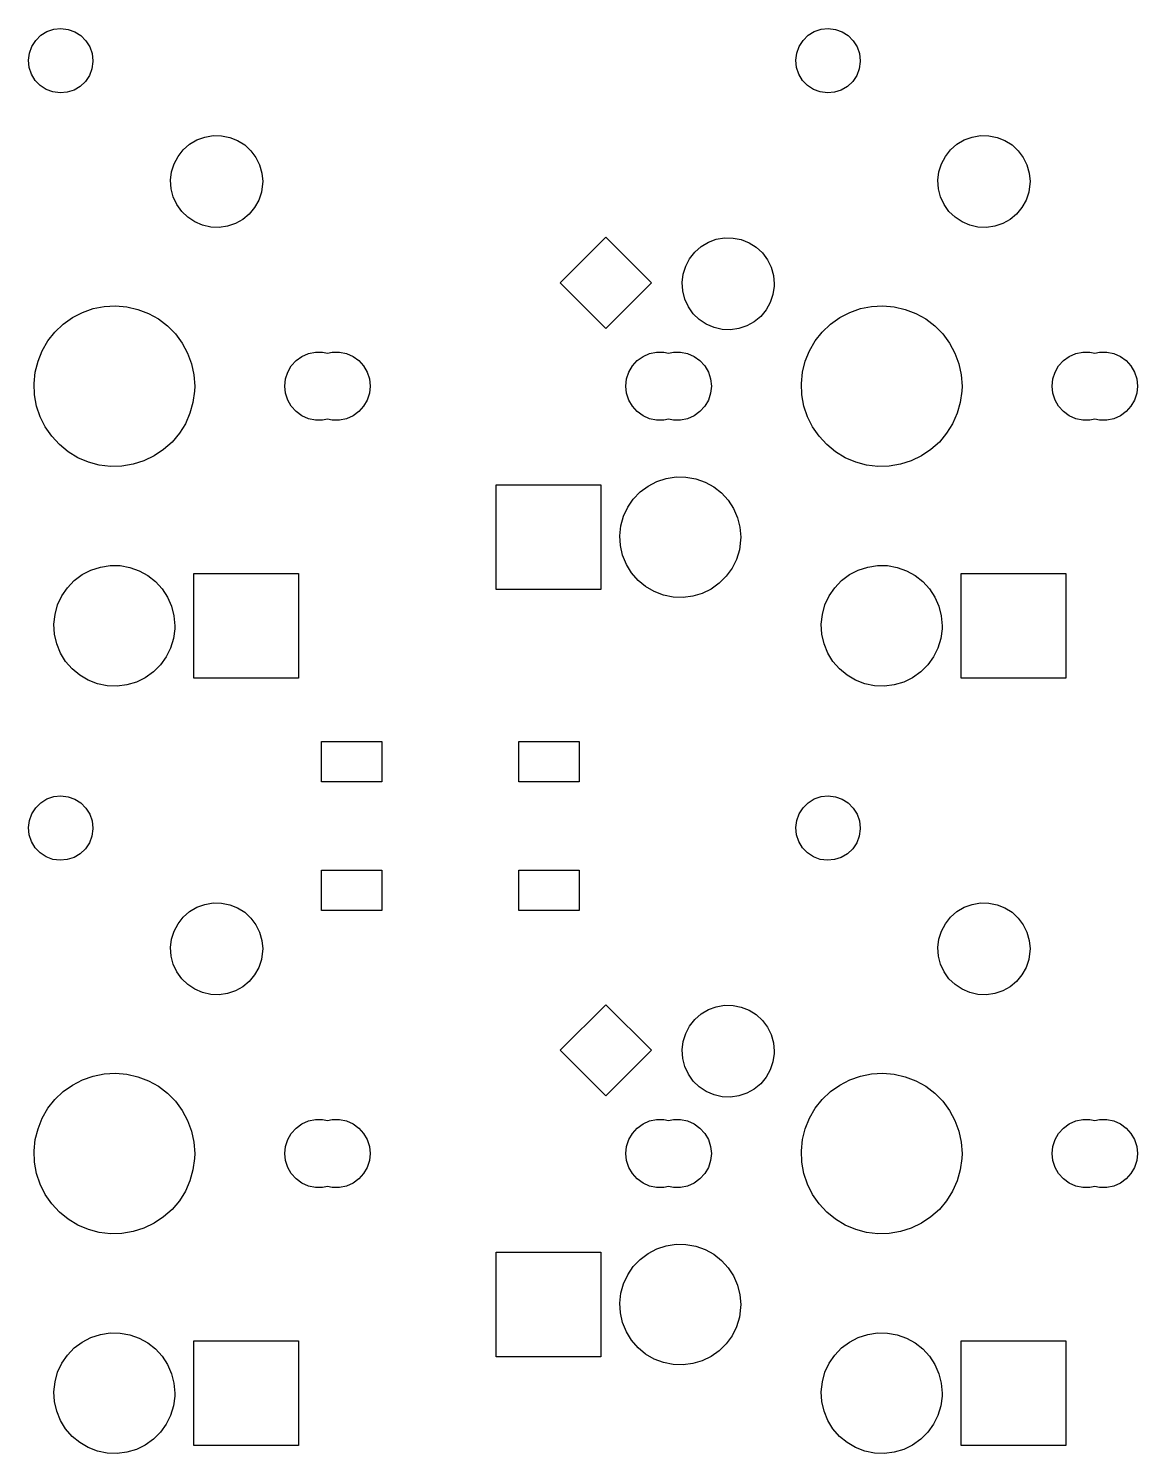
# Model space of a CAD drawing. Extents: x 62 to 249, y -153 to -61.
# Drawn here: x 221.51 to 249.05, y -114.51 to -79.13 of the extents above; entities that cross this region are included whole.
import ezdxf

# ---------------------------------------------------------------- set-up
doc = ezdxf.new("R2010")
doc.units = 0
doc.layers.add('BLACK', color=7, linetype='CONTINUOUS')

msp = doc.modelspace()

# ---------------------------------------------------------------- linework, layer by layer
at = {"layer": 'BLACK', "linetype": 'CONTINUOUS'}
for p, q in [((221.822, -79.3029), (221.974, -79.2094)), ((221.974, -79.2094), (222.143, -79.1519)), ((222.143, -79.1519), (222.32, -79.1333)), ((222.32, -79.1333), (222.497, -79.1544)), ((222.497, -79.1544), (222.665, -79.2142)), ((222.665, -79.2142), (222.816, -79.3098)), ((240.872, -79.3029), (241.024, -79.2094)), ((241.024, -79.2094), (241.193, -79.1519)), ((241.193, -79.1519), (241.37, -79.1333)), ((241.37, -79.1333), (241.547, -79.1544)), ((241.547, -79.1544), (241.715, -79.2142)), ((241.715, -79.2142), (241.866, -79.3098)), ((221.537, -79.7452), (221.598, -79.5776)), ((221.598, -79.5776), (221.695, -79.4277)), ((221.695, -79.4277), (221.822, -79.3029)), ((222.816, -79.3098), (222.942, -79.4364)), ((222.942, -79.4364), (223.036, -79.5876)), ((223.036, -79.5876), (223.095, -79.756)), ((240.587, -79.7452), (240.648, -79.5776)), ((240.648, -79.5776), (240.745, -79.4277)), ((240.745, -79.4277), (240.872, -79.3029)), ((241.866, -79.3098), (241.992, -79.4364)), ((241.992, -79.4364), (242.086, -79.5876)), ((242.086, -79.5876), (242.145, -79.756)), ((221.515, -79.9221), (221.537, -79.7452)), ((221.532, -80.0996), (221.515, -79.9221)), ((223.095, -79.756), (223.115, -79.9333)), ((223.115, -79.9333), (223.114, -79.9556)), ((240.565, -79.9221), (240.587, -79.7452)), ((240.582, -80.0996), (240.565, -79.9221)), ((242.145, -79.756), (242.165, -79.9333)), ((242.165, -79.9333), (242.164, -79.9556)), ((221.588, -80.2688), (221.532, -80.0996)), ((221.681, -80.4214), (221.588, -80.2688)), ((223.026, -80.299), (222.928, -80.4475)), ((223.09, -80.1322), (223.026, -80.299)), ((223.114, -79.9556), (223.09, -80.1322)), ((240.638, -80.2688), (240.582, -80.0996)), ((240.731, -80.4214), (240.638, -80.2688)), ((242.076, -80.299), (241.978, -80.4475)), ((242.14, -80.1322), (242.076, -80.299)), ((242.164, -79.9556), (242.14, -80.1322)), ((221.805, -80.5497), (221.681, -80.4214)), ((221.954, -80.6474), (221.805, -80.5497)), ((222.121, -80.7095), (221.954, -80.6474)), ((222.798, -80.5705), (222.645, -80.6618)), ((222.928, -80.4475), (222.798, -80.5705)), ((240.855, -80.5497), (240.731, -80.4214)), ((241.004, -80.6474), (240.855, -80.5497)), ((241.171, -80.7095), (241.004, -80.6474)), ((241.848, -80.5705), (241.695, -80.6618)), ((241.978, -80.4475), (241.848, -80.5705)), ((222.298, -80.7331), (222.121, -80.7095)), ((222.476, -80.7169), (222.298, -80.7331)), ((222.645, -80.6618), (222.476, -80.7169)), ((241.348, -80.7331), (241.171, -80.7095)), ((241.526, -80.7169), (241.348, -80.7331)), ((241.695, -80.6618), (241.526, -80.7169)), ((225.358, -82.1442), (225.515, -82.0063)), ((225.515, -82.0063), (225.695, -81.8993)), ((225.695, -81.8993), (225.891, -81.8269)), ((225.891, -81.8269), (226.097, -81.7915)), ((226.097, -81.7915), (226.306, -81.7943)), ((226.306, -81.7943), (226.512, -81.8351)), ((226.512, -81.8351), (226.706, -81.9126)), ((226.706, -81.9126), (226.883, -82.0242)), ((226.883, -82.0242), (227.036, -82.1662)), ((244.408, -82.1442), (244.565, -82.0063)), ((244.565, -82.0063), (244.745, -81.8993)), ((244.745, -81.8993), (244.941, -81.8269)), ((244.941, -81.8269), (245.147, -81.7915)), ((245.147, -81.7915), (245.356, -81.7943)), ((245.356, -81.7943), (245.562, -81.8351)), ((245.562, -81.8351), (245.756, -81.9126)), ((245.756, -81.9126), (245.933, -82.0242)), ((245.933, -82.0242), (246.086, -82.1662)), ((225.131, -82.4936), (225.228, -82.3085)), ((225.228, -82.3085), (225.358, -82.1442)), ((227.036, -82.1662), (227.162, -82.3338)), ((227.162, -82.3338), (227.254, -82.5214)), ((244.181, -82.4936), (244.278, -82.3085)), ((244.278, -82.3085), (244.408, -82.1442)), ((246.086, -82.1662), (246.212, -82.3338)), ((246.212, -82.3338), (246.304, -82.5214)), ((225.044, -82.9011), (225.069, -82.6934)), ((225.069, -82.6934), (225.131, -82.4936)), ((227.254, -82.5214), (227.311, -82.7227)), ((227.311, -82.7227), (227.33, -82.931)), ((244.094, -82.9011), (244.119, -82.6934)), ((244.119, -82.6934), (244.181, -82.4936)), ((246.304, -82.5214), (246.361, -82.7227)), ((246.361, -82.7227), (246.38, -82.931)), ((225.058, -83.1098), (225.044, -82.9011)), ((225.11, -83.3125), (225.058, -83.1098)), ((227.328, -82.9908), (227.298, -83.1978)), ((227.33, -82.931), (227.328, -82.9908)), ((244.108, -83.1098), (244.094, -82.9011)), ((244.16, -83.3125), (244.108, -83.1098)), ((246.378, -82.9908), (246.348, -83.1978)), ((246.38, -82.931), (246.378, -82.9908)), ((225.197, -83.5025), (225.11, -83.3125)), ((227.231, -83.3959), (227.129, -83.5784)), ((227.298, -83.1978), (227.231, -83.3959)), ((244.247, -83.5025), (244.16, -83.3125)), ((246.281, -83.3959), (246.179, -83.5784)), ((246.348, -83.1978), (246.281, -83.3959)), ((225.318, -83.6733), (225.197, -83.5025)), ((225.468, -83.8193), (225.318, -83.6733)), ((225.642, -83.9355), (225.468, -83.8193)), ((226.995, -83.7392), (226.834, -83.873)), ((227.129, -83.5784), (226.995, -83.7392)), ((244.368, -83.6733), (244.247, -83.5025)), ((244.518, -83.8193), (244.368, -83.6733)), ((244.692, -83.9355), (244.518, -83.8193)), ((246.045, -83.7392), (245.884, -83.873)), ((246.179, -83.5784), (246.045, -83.7392)), ((225.834, -84.0181), (225.642, -83.9355)), ((226.038, -84.0642), (225.834, -84.0181)), ((226.247, -84.0724), (226.038, -84.0642)), ((226.454, -84.0424), (226.247, -84.0724)), ((226.652, -83.9752), (226.454, -84.0424)), ((226.834, -83.873), (226.652, -83.9752)), ((244.884, -84.0181), (244.692, -83.9355)), ((245.088, -84.0642), (244.884, -84.0181)), ((245.297, -84.0724), (245.088, -84.0642)), ((245.504, -84.0424), (245.297, -84.0724)), ((245.702, -83.9752), (245.504, -84.0424)), ((245.884, -83.873), (245.702, -83.9752)), ((234.718, -85.4487), (235.849, -84.3173)), ((235.849, -84.3173), (236.981, -85.4487)), ((238.058, -84.6842), (238.215, -84.5463)), ((238.215, -84.5463), (238.395, -84.4393)), ((238.395, -84.4393), (238.591, -84.3669)), ((238.591, -84.3669), (238.797, -84.3315)), ((238.797, -84.3315), (239.006, -84.3343)), ((239.006, -84.3343), (239.212, -84.3751)), ((239.212, -84.3751), (239.406, -84.4526)), ((239.406, -84.4526), (239.583, -84.5642)), ((237.831, -85.0336), (237.928, -84.8485)), ((237.928, -84.8485), (238.058, -84.6842)), ((239.583, -84.5642), (239.736, -84.7062)), ((239.736, -84.7062), (239.862, -84.8738)), ((239.862, -84.8738), (239.954, -85.0614)), ((237.744, -85.4411), (237.769, -85.2334)), ((237.769, -85.2334), (237.831, -85.0336)), ((239.954, -85.0614), (240.011, -85.2627)), ((235.849, -86.5801), (234.718, -85.4487)), ((236.981, -85.4487), (235.849, -86.5801)), ((237.758, -85.6498), (237.744, -85.4411)), ((240.028, -85.5308), (239.998, -85.7378)), ((240.011, -85.2627), (240.03, -85.471)), ((240.03, -85.471), (240.028, -85.5308)), ((237.81, -85.8525), (237.758, -85.6498)), ((237.897, -86.0425), (237.81, -85.8525)), ((239.931, -85.9359), (239.829, -86.1184)), ((239.998, -85.7378), (239.931, -85.9359)), ((222.376, -86.4747), (222.605, -86.3109)), ((222.605, -86.3109), (222.855, -86.1811)), ((222.855, -86.1811), (223.121, -86.0878)), ((223.121, -86.0878), (223.397, -86.0328)), ((223.397, -86.0328), (223.678, -86.0173)), ((223.678, -86.0173), (223.959, -86.0416)), ((223.959, -86.0416), (224.233, -86.1052)), ((224.233, -86.1052), (224.496, -86.2069)), ((224.496, -86.2069), (224.742, -86.3445)), ((238.018, -86.2133), (237.897, -86.0425)), ((238.168, -86.3593), (238.018, -86.2133)), ((239.695, -86.2792), (239.534, -86.413)), ((239.829, -86.1184), (239.695, -86.2792)), ((241.426, -86.4747), (241.655, -86.3109)), ((241.655, -86.3109), (241.905, -86.1811)), ((241.905, -86.1811), (242.171, -86.0878)), ((242.171, -86.0878), (242.447, -86.0328)), ((242.447, -86.0328), (242.728, -86.0173)), ((242.728, -86.0173), (243.009, -86.0416)), ((243.009, -86.0416), (243.283, -86.1052)), ((243.283, -86.1052), (243.546, -86.2069)), ((243.546, -86.2069), (243.792, -86.3445)), ((221.998, -86.8903), (222.172, -86.6691)), ((222.172, -86.6691), (222.376, -86.4747)), ((224.742, -86.3445), (224.966, -86.5154)), ((224.966, -86.5154), (225.163, -86.7161)), ((238.342, -86.4755), (238.168, -86.3593)), ((238.534, -86.5581), (238.342, -86.4755)), ((238.738, -86.6042), (238.534, -86.5581)), ((238.947, -86.6124), (238.738, -86.6042)), ((239.154, -86.5824), (238.947, -86.6124)), ((239.352, -86.5152), (239.154, -86.5824)), ((239.534, -86.413), (239.352, -86.5152)), ((241.048, -86.8903), (241.222, -86.6691)), ((241.222, -86.6691), (241.426, -86.4747)), ((243.792, -86.3445), (244.016, -86.5154)), ((244.016, -86.5154), (244.213, -86.7161)), ((221.856, -87.1338), (221.998, -86.8903)), ((225.163, -86.7161), (225.331, -86.9426)), ((225.331, -86.9426), (225.464, -87.1905)), ((240.906, -87.1338), (241.048, -86.8903)), ((244.213, -86.7161), (244.381, -86.9426)), ((244.381, -86.9426), (244.514, -87.1905)), ((221.751, -87.3949), (221.856, -87.1338)), ((225.464, -87.1905), (225.562, -87.4547)), ((228.158, -87.3787), (228.302, -87.2741)), ((228.302, -87.2741), (228.464, -87.2017)), ((228.464, -87.2017), (228.638, -87.1648)), ((228.638, -87.1648), (228.816, -87.1648)), ((228.816, -87.1648), (228.937, -87.1905)), ((228.937, -87.1905), (229.058, -87.1648)), ((229.058, -87.1648), (229.236, -87.1648)), ((229.236, -87.1648), (229.41, -87.2017)), ((229.41, -87.2017), (229.572, -87.2741)), ((229.572, -87.2741), (229.716, -87.3787)), ((236.628, -87.3787), (236.772, -87.2741)), ((236.772, -87.2741), (236.934, -87.2017)), ((236.934, -87.2017), (237.108, -87.1648)), ((237.108, -87.1648), (237.286, -87.1648)), ((237.286, -87.1648), (237.407, -87.1905)), ((237.407, -87.1905), (237.528, -87.1648)), ((237.528, -87.1648), (237.706, -87.1648)), ((237.706, -87.1648), (237.88, -87.2017)), ((237.88, -87.2017), (238.042, -87.2741)), ((238.042, -87.2741), (238.186, -87.3787)), ((240.801, -87.3949), (240.906, -87.1338)), ((244.514, -87.1905), (244.612, -87.4547)), ((247.208, -87.3787), (247.352, -87.2741)), ((247.352, -87.2741), (247.514, -87.2017)), ((247.514, -87.2017), (247.688, -87.1648)), ((247.688, -87.1648), (247.866, -87.1648)), ((247.866, -87.1648), (247.987, -87.1905)), ((247.987, -87.1905), (248.108, -87.1648)), ((248.108, -87.1648), (248.286, -87.1648)), ((248.286, -87.1648), (248.46, -87.2017)), ((248.46, -87.2017), (248.622, -87.2741)), ((248.622, -87.2741), (248.766, -87.3787)), ((221.654, -87.9484), (221.683, -87.6682)), ((221.683, -87.6682), (221.751, -87.3949)), ((225.562, -87.4547), (225.621, -87.7301)), ((225.621, -87.7301), (225.641, -88.011)), ((227.895, -87.8341), (227.95, -87.6649)), ((227.95, -87.6649), (228.039, -87.5109)), ((228.039, -87.5109), (228.158, -87.3787)), ((229.716, -87.3787), (229.835, -87.5109)), ((229.835, -87.5109), (229.924, -87.6649)), ((229.924, -87.6649), (229.979, -87.8341)), ((236.365, -87.8341), (236.42, -87.6649)), ((236.42, -87.6649), (236.509, -87.5109)), ((236.509, -87.5109), (236.628, -87.3787)), ((238.186, -87.3787), (238.305, -87.5109)), ((238.305, -87.5109), (238.394, -87.6649)), ((238.394, -87.6649), (238.449, -87.8341)), ((240.704, -87.9484), (240.733, -87.6682)), ((240.733, -87.6682), (240.801, -87.3949)), ((244.612, -87.4547), (244.671, -87.7301)), ((244.671, -87.7301), (244.691, -88.011)), ((246.945, -87.8341), (247, -87.6649)), ((247, -87.6649), (247.089, -87.5109)), ((247.089, -87.5109), (247.208, -87.3787)), ((248.766, -87.3787), (248.885, -87.5109)), ((248.885, -87.5109), (248.974, -87.6649)), ((248.974, -87.6649), (249.029, -87.8341)), ((221.665, -88.2298), (221.654, -87.9484)), ((225.641, -88.011), (225.637, -88.1362)), ((227.876, -88.011), (227.895, -87.8341)), ((227.895, -88.1879), (227.876, -88.011)), ((229.979, -87.8341), (229.998, -88.011)), ((229.998, -88.011), (229.979, -88.1879)), ((236.346, -88.011), (236.365, -87.8341)), ((236.365, -88.1879), (236.346, -88.011)), ((238.449, -87.8341), (238.468, -88.011)), ((238.468, -88.011), (238.449, -88.1879)), ((240.715, -88.2298), (240.704, -87.9484)), ((244.691, -88.011), (244.687, -88.1362)), ((246.926, -88.011), (246.945, -87.8341)), ((246.945, -88.1879), (246.926, -88.011)), ((249.029, -87.8341), (249.048, -88.011)), ((249.048, -88.011), (249.029, -88.1879)), ((221.716, -88.5069), (221.665, -88.2298)), ((225.599, -88.4153), (225.523, -88.6864)), ((225.637, -88.1362), (225.599, -88.4153)), ((227.95, -88.3571), (227.895, -88.1879)), ((228.039, -88.5111), (227.95, -88.3571)), ((229.924, -88.3571), (229.835, -88.5111)), ((229.979, -88.1879), (229.924, -88.3571)), ((236.42, -88.3571), (236.365, -88.1879)), ((236.509, -88.5111), (236.42, -88.3571)), ((238.394, -88.3571), (238.305, -88.5111)), ((238.449, -88.1879), (238.394, -88.3571)), ((240.766, -88.5069), (240.715, -88.2298)), ((244.649, -88.4153), (244.573, -88.6864)), ((244.687, -88.1362), (244.649, -88.4153)), ((247, -88.3571), (246.945, -88.1879)), ((247.089, -88.5111), (247, -88.3571)), ((248.974, -88.3571), (248.885, -88.5111)), ((249.029, -88.1879), (248.974, -88.3571)), ((221.805, -88.774), (221.716, -88.5069)), ((221.931, -89.026), (221.805, -88.774)), ((225.523, -88.6864), (225.409, -88.944)), ((228.158, -88.6433), (228.039, -88.5111)), ((228.302, -88.7479), (228.158, -88.6433)), ((228.464, -88.8203), (228.302, -88.7479)), ((229.572, -88.7479), (229.41, -88.8203)), ((229.716, -88.6433), (229.572, -88.7479)), ((229.835, -88.5111), (229.716, -88.6433)), ((236.628, -88.6433), (236.509, -88.5111)), ((236.772, -88.7479), (236.628, -88.6433)), ((236.934, -88.8203), (236.772, -88.7479)), ((238.042, -88.7479), (237.88, -88.8203)), ((238.186, -88.6433), (238.042, -88.7479)), ((238.305, -88.5111), (238.186, -88.6433)), ((240.855, -88.774), (240.766, -88.5069)), ((240.981, -89.026), (240.855, -88.774)), ((244.573, -88.6864), (244.459, -88.944)), ((247.208, -88.6433), (247.089, -88.5111)), ((247.352, -88.7479), (247.208, -88.6433)), ((247.514, -88.8203), (247.352, -88.7479)), ((248.622, -88.7479), (248.46, -88.8203)), ((248.766, -88.6433), (248.622, -88.7479)), ((248.885, -88.5111), (248.766, -88.6433)), ((222.091, -89.2577), (221.931, -89.026)), ((225.409, -88.944), (225.26, -89.183)), ((228.638, -88.8572), (228.464, -88.8203)), ((228.816, -88.8572), (228.638, -88.8572)), ((228.937, -88.8315), (228.816, -88.8572)), ((229.058, -88.8572), (228.937, -88.8315)), ((229.236, -88.8572), (229.058, -88.8572)), ((229.41, -88.8203), (229.236, -88.8572)), ((237.108, -88.8572), (236.934, -88.8203)), ((237.286, -88.8572), (237.108, -88.8572)), ((237.407, -88.8315), (237.286, -88.8572)), ((237.528, -88.8572), (237.407, -88.8315)), ((237.706, -88.8572), (237.528, -88.8572)), ((237.88, -88.8203), (237.706, -88.8572)), ((241.141, -89.2577), (240.981, -89.026)), ((244.459, -88.944), (244.31, -89.183)), ((247.688, -88.8572), (247.514, -88.8203)), ((247.866, -88.8572), (247.688, -88.8572)), ((247.987, -88.8315), (247.866, -88.8572)), ((248.108, -88.8572), (247.987, -88.8315)), ((248.286, -88.8572), (248.108, -88.8572)), ((248.46, -88.8203), (248.286, -88.8572)), ((222.282, -89.4645), (222.091, -89.2577)), ((222.5, -89.6423), (222.282, -89.4645)), ((225.079, -89.3986), (224.869, -89.5865)), ((225.26, -89.183), (225.079, -89.3986)), ((241.332, -89.4645), (241.141, -89.2577)), ((241.55, -89.6423), (241.332, -89.4645)), ((244.129, -89.3986), (243.919, -89.5865)), ((244.31, -89.183), (244.129, -89.3986)), ((222.742, -89.7876), (222.5, -89.6423)), ((223.001, -89.8974), (222.742, -89.7876)), ((224.635, -89.743), (224.381, -89.8649)), ((224.869, -89.5865), (224.635, -89.743)), ((241.792, -89.7876), (241.55, -89.6423)), ((242.051, -89.8974), (241.792, -89.7876)), ((243.685, -89.743), (243.431, -89.8649)), ((243.919, -89.5865), (243.685, -89.743)), ((223.273, -89.9696), (223.001, -89.8974)), ((223.553, -90.0027), (223.273, -89.9696)), ((223.835, -89.9961), (223.553, -90.0027)), ((224.112, -89.9498), (223.835, -89.9961)), ((224.381, -89.8649), (224.112, -89.9498)), ((242.323, -89.9696), (242.051, -89.8974)), ((242.603, -90.0027), (242.323, -89.9696)), ((242.885, -89.9961), (242.603, -90.0027)), ((243.162, -89.9498), (242.885, -89.9961)), ((243.431, -89.8649), (243.162, -89.9498)), ((233.122, -93.061), (233.122, -90.461)), ((233.122, -90.461), (235.722, -90.461)), ((235.722, -90.461), (235.722, -93.061)), ((236.701, -90.6393), (236.898, -90.4917)), ((236.898, -90.4917), (237.116, -90.3782)), ((237.116, -90.3782), (237.349, -90.3018)), ((237.349, -90.3018), (237.592, -90.2647)), ((237.592, -90.2647), (237.838, -90.2677)), ((237.838, -90.2677), (238.08, -90.3108)), ((238.08, -90.3108), (238.312, -90.3928)), ((238.312, -90.3928), (238.527, -90.5116)), ((238.527, -90.5116), (238.72, -90.664)), ((236.393, -91.0201), (236.531, -90.817)), ((236.531, -90.817), (236.701, -90.6393)), ((238.72, -90.664), (238.885, -90.8458)), ((238.885, -90.8458), (239.019, -91.0522)), ((236.224, -91.4799), (236.289, -91.2431)), ((236.289, -91.2431), (236.393, -91.0201)), ((239.019, -91.0522), (239.117, -91.2776)), ((236.197, -91.7244), (236.224, -91.4799)), ((239.117, -91.2776), (239.177, -91.516)), ((239.177, -91.516), (239.197, -91.761)), ((236.212, -91.9698), (236.197, -91.7244)), ((236.266, -92.2096), (236.212, -91.9698)), ((239.195, -91.8343), (239.163, -92.078)), ((239.197, -91.761), (239.195, -91.8343)), ((236.358, -92.4373), (236.266, -92.2096)), ((239.092, -92.3132), (238.983, -92.5336)), ((239.163, -92.078), (239.092, -92.3132)), ((222.848, -92.6917), (223.066, -92.5782)), ((223.066, -92.5782), (223.299, -92.5018)), ((223.299, -92.5018), (223.542, -92.4647)), ((223.542, -92.4647), (223.788, -92.4677)), ((223.788, -92.4677), (224.03, -92.5108)), ((224.03, -92.5108), (224.262, -92.5928)), ((224.262, -92.5928), (224.477, -92.7116)), ((225.622, -95.261), (225.622, -92.661)), ((225.622, -92.661), (228.222, -92.661)), ((228.222, -92.661), (228.222, -95.261)), ((236.487, -92.6469), (236.358, -92.4373)), ((236.648, -92.8327), (236.487, -92.6469)), ((238.983, -92.5336), (238.839, -92.7332)), ((241.898, -92.6917), (242.116, -92.5782)), ((242.116, -92.5782), (242.349, -92.5018)), ((242.349, -92.5018), (242.592, -92.4647)), ((242.592, -92.4647), (242.838, -92.4677)), ((242.838, -92.4677), (243.08, -92.5108)), ((243.08, -92.5108), (243.312, -92.5928)), ((243.312, -92.5928), (243.527, -92.7116)), ((244.672, -95.261), (244.672, -92.661)), ((244.672, -92.661), (247.272, -92.661)), ((247.272, -92.661), (247.272, -95.261)), ((222.343, -93.2201), (222.481, -93.017)), ((222.481, -93.017), (222.651, -92.8393)), ((222.651, -92.8393), (222.848, -92.6917)), ((224.477, -92.7116), (224.67, -92.864)), ((224.67, -92.864), (224.835, -93.0458)), ((236.837, -92.9897), (236.648, -92.8327)), ((237.049, -93.1137), (236.837, -92.9897)), ((238.665, -92.9067), (238.465, -93.0494)), ((238.839, -92.7332), (238.665, -92.9067)), ((241.393, -93.2201), (241.531, -93.017)), ((241.531, -93.017), (241.701, -92.8393)), ((241.701, -92.8393), (241.898, -92.6917)), ((243.527, -92.7116), (243.72, -92.864)), ((243.72, -92.864), (243.885, -93.0458)), ((222.239, -93.4431), (222.343, -93.2201)), ((224.835, -93.0458), (224.969, -93.2522)), ((224.969, -93.2522), (225.067, -93.4776)), ((235.722, -93.061), (233.122, -93.061)), ((237.279, -93.2014), (237.049, -93.1137)), ((237.519, -93.2504), (237.279, -93.2014)), ((237.765, -93.2595), (237.519, -93.2504)), ((238.009, -93.2282), (237.765, -93.2595)), ((238.244, -93.1576), (238.009, -93.2282)), ((238.465, -93.0494), (238.244, -93.1576)), ((241.289, -93.4431), (241.393, -93.2201)), ((243.885, -93.0458), (244.019, -93.2522)), ((244.019, -93.2522), (244.117, -93.4776)), ((222.147, -93.9244), (222.174, -93.6799)), ((222.174, -93.6799), (222.239, -93.4431)), ((225.067, -93.4776), (225.127, -93.716)), ((225.127, -93.716), (225.147, -93.961)), ((241.197, -93.9244), (241.224, -93.6799)), ((241.224, -93.6799), (241.289, -93.4431)), ((244.117, -93.4776), (244.177, -93.716)), ((244.177, -93.716), (244.197, -93.961)), ((222.162, -94.1698), (222.147, -93.9244)), ((225.145, -94.0343), (225.113, -94.278)), ((225.147, -93.961), (225.145, -94.0343)), ((241.212, -94.1698), (241.197, -93.9244)), ((244.195, -94.0343), (244.163, -94.278)), ((244.197, -93.961), (244.195, -94.0343)), ((222.216, -94.4096), (222.162, -94.1698)), ((222.308, -94.6373), (222.216, -94.4096)), ((225.113, -94.278), (225.042, -94.5132)), ((241.266, -94.4096), (241.212, -94.1698)), ((241.358, -94.6373), (241.266, -94.4096)), ((244.163, -94.278), (244.092, -94.5132)), ((222.437, -94.8469), (222.308, -94.6373)), ((224.933, -94.7336), (224.789, -94.9332)), ((225.042, -94.5132), (224.933, -94.7336)), ((241.487, -94.8469), (241.358, -94.6373)), ((243.983, -94.7336), (243.839, -94.9332)), ((244.092, -94.5132), (243.983, -94.7336)), ((222.598, -95.0327), (222.437, -94.8469)), ((222.787, -95.1897), (222.598, -95.0327)), ((224.615, -95.1067), (224.415, -95.2494)), ((224.789, -94.9332), (224.615, -95.1067)), ((241.648, -95.0327), (241.487, -94.8469)), ((241.837, -95.1897), (241.648, -95.0327)), ((243.665, -95.1067), (243.465, -95.2494)), ((243.839, -94.9332), (243.665, -95.1067)), ((222.999, -95.3137), (222.787, -95.1897)), ((223.229, -95.4014), (222.999, -95.3137)), ((223.469, -95.4504), (223.229, -95.4014)), ((223.715, -95.4595), (223.469, -95.4504)), ((223.959, -95.4282), (223.715, -95.4595)), ((224.194, -95.3576), (223.959, -95.4282)), ((224.415, -95.2494), (224.194, -95.3576)), ((228.222, -95.261), (225.622, -95.261)), ((242.049, -95.3137), (241.837, -95.1897)), ((242.279, -95.4014), (242.049, -95.3137)), ((242.519, -95.4504), (242.279, -95.4014)), ((242.765, -95.4595), (242.519, -95.4504)), ((243.009, -95.4282), (242.765, -95.4595)), ((243.244, -95.3576), (243.009, -95.4282)), ((243.465, -95.2494), (243.244, -95.3576)), ((247.272, -95.261), (244.672, -95.261)), ((228.787, -97.831), (228.787, -96.831)), ((228.787, -96.831), (230.287, -96.831)), ((230.287, -96.831), (230.287, -97.831)), ((233.687, -97.831), (233.687, -96.831)), ((233.687, -96.831), (235.187, -96.831)), ((235.187, -96.831), (235.187, -97.831)), ((230.287, -97.831), (228.787, -97.831)), ((235.187, -97.831), (233.687, -97.831)), ((221.822, -98.3529), (221.974, -98.2594)), ((221.974, -98.2594), (222.143, -98.2019)), ((222.143, -98.2019), (222.32, -98.1833)), ((222.32, -98.1833), (222.497, -98.2044)), ((222.497, -98.2044), (222.665, -98.2642)), ((222.665, -98.2642), (222.816, -98.3598)), ((240.872, -98.3529), (241.024, -98.2594)), ((241.024, -98.2594), (241.193, -98.2019)), ((241.193, -98.2019), (241.37, -98.1833)), ((241.37, -98.1833), (241.547, -98.2044)), ((241.547, -98.2044), (241.715, -98.2642)), ((241.715, -98.2642), (241.866, -98.3598)), ((221.537, -98.7952), (221.598, -98.6276)), ((221.598, -98.6276), (221.695, -98.4777)), ((221.695, -98.4777), (221.822, -98.3529)), ((222.816, -98.3598), (222.942, -98.4864)), ((222.942, -98.4864), (223.036, -98.6376)), ((223.036, -98.6376), (223.095, -98.806)), ((240.587, -98.7952), (240.648, -98.6276)), ((240.648, -98.6276), (240.745, -98.4777)), ((240.745, -98.4777), (240.872, -98.3529)), ((241.866, -98.3598), (241.992, -98.4864)), ((241.992, -98.4864), (242.086, -98.6376)), ((242.086, -98.6376), (242.145, -98.806)), ((221.515, -98.9721), (221.537, -98.7952)), ((221.532, -99.1496), (221.515, -98.9721)), ((223.114, -99.0056), (223.09, -99.1822)), ((223.095, -98.806), (223.115, -98.9833)), ((223.115, -98.9833), (223.114, -99.0056)), ((240.565, -98.9721), (240.587, -98.7952)), ((240.582, -99.1496), (240.565, -98.9721)), ((242.164, -99.0056), (242.14, -99.1822)), ((242.145, -98.806), (242.165, -98.9833)), ((242.165, -98.9833), (242.164, -99.0056)), ((221.588, -99.3188), (221.532, -99.1496)), ((221.681, -99.4714), (221.588, -99.3188)), ((223.026, -99.349), (222.928, -99.4975)), ((223.09, -99.1822), (223.026, -99.349)), ((240.638, -99.3188), (240.582, -99.1496)), ((240.731, -99.4714), (240.638, -99.3188)), ((242.076, -99.349), (241.978, -99.4975)), ((242.14, -99.1822), (242.076, -99.349)), ((221.805, -99.5997), (221.681, -99.4714)), ((221.954, -99.6974), (221.805, -99.5997)), ((222.121, -99.7595), (221.954, -99.6974)), ((222.645, -99.7118), (222.476, -99.7669)), ((222.798, -99.6205), (222.645, -99.7118)), ((222.928, -99.4975), (222.798, -99.6205)), ((240.855, -99.5997), (240.731, -99.4714)), ((241.004, -99.6974), (240.855, -99.5997)), ((241.171, -99.7595), (241.004, -99.6974)), ((241.695, -99.7118), (241.526, -99.7669)), ((241.848, -99.6205), (241.695, -99.7118)), ((241.978, -99.4975), (241.848, -99.6205)), ((222.298, -99.7831), (222.121, -99.7595)), ((222.476, -99.7669), (222.298, -99.7831)), ((228.787, -101.031), (228.787, -100.031)), ((228.787, -100.031), (230.287, -100.031)), ((230.287, -100.031), (230.287, -101.031)), ((233.687, -101.031), (233.687, -100.031)), ((233.687, -100.031), (235.187, -100.031)), ((235.187, -100.031), (235.187, -101.031)), ((241.348, -99.7831), (241.171, -99.7595)), ((241.526, -99.7669), (241.348, -99.7831)), ((225.358, -101.194), (225.515, -101.056)), ((225.515, -101.056), (225.695, -100.949)), ((225.695, -100.949), (225.891, -100.877)), ((225.891, -100.877), (226.097, -100.842)), ((226.097, -100.842), (226.306, -100.844)), ((226.306, -100.844), (226.512, -100.885)), ((226.512, -100.885), (226.706, -100.963)), ((226.706, -100.963), (226.883, -101.074)), ((226.883, -101.074), (227.036, -101.216)), ((230.287, -101.031), (228.787, -101.031)), ((235.187, -101.031), (233.687, -101.031)), ((244.408, -101.194), (244.565, -101.056)), ((244.565, -101.056), (244.745, -100.949)), ((244.745, -100.949), (244.941, -100.877)), ((244.941, -100.877), (245.147, -100.842)), ((245.147, -100.842), (245.356, -100.844)), ((245.356, -100.844), (245.562, -100.885)), ((245.562, -100.885), (245.756, -100.963)), ((245.756, -100.963), (245.933, -101.074)), ((245.933, -101.074), (246.086, -101.216)), ((225.131, -101.544), (225.228, -101.358)), ((225.228, -101.358), (225.358, -101.194)), ((227.036, -101.216), (227.162, -101.384)), ((227.162, -101.384), (227.254, -101.571)), ((244.181, -101.544), (244.278, -101.358)), ((244.278, -101.358), (244.408, -101.194)), ((246.086, -101.216), (246.212, -101.384)), ((246.212, -101.384), (246.304, -101.571)), ((225.044, -101.951), (225.069, -101.743)), ((225.069, -101.743), (225.131, -101.544)), ((227.254, -101.571), (227.311, -101.773)), ((227.311, -101.773), (227.33, -101.981)), ((244.094, -101.951), (244.119, -101.743)), ((244.119, -101.743), (244.181, -101.544)), ((246.304, -101.571), (246.361, -101.773)), ((246.361, -101.773), (246.38, -101.981)), ((225.058, -102.16), (225.044, -101.951)), ((225.11, -102.363), (225.058, -102.16)), ((227.328, -102.041), (227.298, -102.248)), ((227.33, -101.981), (227.328, -102.041)), ((244.108, -102.16), (244.094, -101.951)), ((244.16, -102.363), (244.108, -102.16)), ((246.378, -102.041), (246.348, -102.248)), ((246.38, -101.981), (246.378, -102.041)), ((225.197, -102.552), (225.11, -102.363)), ((225.318, -102.723), (225.197, -102.552)), ((227.231, -102.446), (227.129, -102.628)), ((227.298, -102.248), (227.231, -102.446)), ((244.247, -102.552), (244.16, -102.363)), ((244.368, -102.723), (244.247, -102.552)), ((246.281, -102.446), (246.179, -102.628)), ((246.348, -102.248), (246.281, -102.446)), ((225.468, -102.869), (225.318, -102.723)), ((225.642, -102.985), (225.468, -102.869)), ((226.834, -102.923), (226.652, -103.025)), ((226.995, -102.789), (226.834, -102.923)), ((227.129, -102.628), (226.995, -102.789)), ((244.518, -102.869), (244.368, -102.723)), ((244.692, -102.985), (244.518, -102.869)), ((245.884, -102.923), (245.702, -103.025)), ((246.045, -102.789), (245.884, -102.923)), ((246.179, -102.628), (246.045, -102.789)), ((225.834, -103.068), (225.642, -102.985)), ((226.038, -103.114), (225.834, -103.068)), ((226.247, -103.122), (226.038, -103.114)), ((226.454, -103.092), (226.247, -103.122)), ((226.652, -103.025), (226.454, -103.092)), ((244.884, -103.068), (244.692, -102.985)), ((245.088, -103.114), (244.884, -103.068)), ((245.297, -103.122), (245.088, -103.114)), ((245.504, -103.092), (245.297, -103.122)), ((245.702, -103.025), (245.504, -103.092)), ((234.718, -104.499), (235.849, -103.367)), ((235.849, -103.367), (236.981, -104.499)), ((238.058, -103.734), (238.215, -103.596)), ((238.215, -103.596), (238.395, -103.489)), ((238.395, -103.489), (238.591, -103.417)), ((238.591, -103.417), (238.797, -103.382)), ((238.797, -103.382), (239.006, -103.384)), ((239.006, -103.384), (239.212, -103.425)), ((239.212, -103.425), (239.406, -103.503)), ((239.406, -103.503), (239.583, -103.614)), ((239.583, -103.614), (239.736, -103.756)), ((237.831, -104.084), (237.928, -103.898)), ((237.928, -103.898), (238.058, -103.734)), ((239.736, -103.756), (239.862, -103.924)), ((239.862, -103.924), (239.954, -104.111)), ((237.744, -104.491), (237.769, -104.283)), ((237.769, -104.283), (237.831, -104.084)), ((239.954, -104.111), (240.011, -104.313)), ((240.011, -104.313), (240.03, -104.521)), ((235.849, -105.63), (234.718, -104.499)), ((236.981, -104.499), (235.849, -105.63)), ((237.758, -104.7), (237.744, -104.491)), ((237.81, -104.903), (237.758, -104.7)), ((240.028, -104.581), (239.998, -104.788)), ((240.03, -104.521), (240.028, -104.581)), ((237.897, -105.093), (237.81, -104.903)), ((239.931, -104.986), (239.829, -105.168)), ((239.998, -104.788), (239.931, -104.986)), ((222.376, -105.525), (222.605, -105.361)), ((222.605, -105.361), (222.855, -105.231)), ((222.855, -105.231), (223.121, -105.138)), ((223.121, -105.138), (223.397, -105.083)), ((223.397, -105.083), (223.678, -105.067)), ((223.678, -105.067), (223.959, -105.092)), ((223.959, -105.092), (224.233, -105.155)), ((224.233, -105.155), (224.496, -105.257)), ((224.496, -105.257), (224.742, -105.394)), ((224.742, -105.394), (224.966, -105.565)), ((238.018, -105.263), (237.897, -105.093)), ((238.168, -105.409), (238.018, -105.263)), ((238.342, -105.525), (238.168, -105.409)), ((239.695, -105.329), (239.534, -105.463)), ((239.829, -105.168), (239.695, -105.329)), ((241.426, -105.525), (241.655, -105.361)), ((241.655, -105.361), (241.905, -105.231)), ((241.905, -105.231), (242.171, -105.138)), ((242.171, -105.138), (242.447, -105.083)), ((242.447, -105.083), (242.728, -105.067)), ((242.728, -105.067), (243.009, -105.092)), ((243.009, -105.092), (243.283, -105.155)), ((243.283, -105.155), (243.546, -105.257)), ((243.546, -105.257), (243.792, -105.394)), ((243.792, -105.394), (244.016, -105.565)), ((221.998, -105.94), (222.172, -105.719)), ((222.172, -105.719), (222.376, -105.525)), ((224.966, -105.565), (225.163, -105.766)), ((225.163, -105.766), (225.331, -105.993)), ((238.534, -105.608), (238.342, -105.525)), ((238.738, -105.654), (238.534, -105.608)), ((238.947, -105.662), (238.738, -105.654)), ((239.154, -105.632), (238.947, -105.662)), ((239.352, -105.565), (239.154, -105.632)), ((239.534, -105.463), (239.352, -105.565)), ((241.048, -105.94), (241.222, -105.719)), ((241.222, -105.719), (241.426, -105.525)), ((244.016, -105.565), (244.213, -105.766)), ((244.213, -105.766), (244.381, -105.993)), ((221.856, -106.184), (221.998, -105.94)), ((225.331, -105.993), (225.464, -106.24)), ((240.906, -106.184), (241.048, -105.94)), ((244.381, -105.993), (244.514, -106.24)), ((221.683, -106.718), (221.751, -106.445)), ((221.751, -106.445), (221.856, -106.184)), ((225.464, -106.24), (225.562, -106.505)), ((228.039, -106.561), (228.158, -106.429)), ((228.158, -106.429), (228.302, -106.324)), ((228.302, -106.324), (228.464, -106.252)), ((228.464, -106.252), (228.638, -106.215)), ((228.638, -106.215), (228.816, -106.215)), ((228.816, -106.215), (228.937, -106.24)), ((228.937, -106.24), (229.058, -106.215)), ((229.058, -106.215), (229.236, -106.215)), ((229.236, -106.215), (229.41, -106.252)), ((229.41, -106.252), (229.572, -106.324)), ((229.572, -106.324), (229.716, -106.429)), ((229.716, -106.429), (229.835, -106.561)), ((236.509, -106.561), (236.628, -106.429)), ((236.628, -106.429), (236.772, -106.324)), ((236.772, -106.324), (236.934, -106.252)), ((236.934, -106.252), (237.108, -106.215)), ((237.108, -106.215), (237.286, -106.215)), ((237.286, -106.215), (237.407, -106.24)), ((237.407, -106.24), (237.528, -106.215)), ((237.528, -106.215), (237.706, -106.215)), ((237.706, -106.215), (237.88, -106.252)), ((237.88, -106.252), (238.042, -106.324)), ((238.042, -106.324), (238.186, -106.429)), ((238.186, -106.429), (238.305, -106.561)), ((240.733, -106.718), (240.801, -106.445)), ((240.801, -106.445), (240.906, -106.184)), ((244.514, -106.24), (244.612, -106.505)), ((247.089, -106.561), (247.208, -106.429)), ((247.208, -106.429), (247.352, -106.324)), ((247.352, -106.324), (247.514, -106.252)), ((247.514, -106.252), (247.688, -106.215)), ((247.688, -106.215), (247.866, -106.215)), ((247.866, -106.215), (247.987, -106.24)), ((247.987, -106.24), (248.108, -106.215)), ((248.108, -106.215), (248.286, -106.215)), ((248.286, -106.215), (248.46, -106.252)), ((248.46, -106.252), (248.622, -106.324)), ((248.622, -106.324), (248.766, -106.429)), ((248.766, -106.429), (248.885, -106.561)), ((221.654, -106.998), (221.683, -106.718)), ((225.562, -106.505), (225.621, -106.78)), ((225.621, -106.78), (225.641, -107.061)), ((227.895, -106.884), (227.95, -106.715)), ((227.95, -106.715), (228.039, -106.561)), ((229.835, -106.561), (229.924, -106.715)), ((229.924, -106.715), (229.979, -106.884)), ((236.365, -106.884), (236.42, -106.715)), ((236.42, -106.715), (236.509, -106.561)), ((238.305, -106.561), (238.394, -106.715)), ((238.394, -106.715), (238.449, -106.884)), ((240.704, -106.998), (240.733, -106.718)), ((244.612, -106.505), (244.671, -106.78)), ((244.671, -106.78), (244.691, -107.061)), ((246.945, -106.884), (247, -106.715)), ((247, -106.715), (247.089, -106.561)), ((248.885, -106.561), (248.974, -106.715)), ((248.974, -106.715), (249.029, -106.884)), ((221.665, -107.28), (221.654, -106.998)), ((225.637, -107.186), (225.599, -107.465)), ((225.641, -107.061), (225.637, -107.186)), ((227.876, -107.061), (227.895, -106.884)), ((227.895, -107.238), (227.876, -107.061)), ((229.979, -106.884), (229.998, -107.061)), ((229.998, -107.061), (229.979, -107.238)), ((236.346, -107.061), (236.365, -106.884)), ((236.365, -107.238), (236.346, -107.061)), ((238.449, -106.884), (238.468, -107.061)), ((238.468, -107.061), (238.449, -107.238)), ((240.715, -107.28), (240.704, -106.998)), ((244.687, -107.186), (244.649, -107.465)), ((244.691, -107.061), (244.687, -107.186)), ((246.926, -107.061), (246.945, -106.884)), ((246.945, -107.238), (246.926, -107.061)), ((249.029, -106.884), (249.048, -107.061)), ((249.048, -107.061), (249.029, -107.238)), ((221.716, -107.557), (221.665, -107.28)), ((225.599, -107.465), (225.523, -107.736)), ((227.95, -107.407), (227.895, -107.238)), ((228.039, -107.561), (227.95, -107.407)), ((229.924, -107.407), (229.835, -107.561)), ((229.979, -107.238), (229.924, -107.407)), ((236.42, -107.407), (236.365, -107.238)), ((236.509, -107.561), (236.42, -107.407)), ((238.394, -107.407), (238.305, -107.561)), ((238.449, -107.238), (238.394, -107.407)), ((240.766, -107.557), (240.715, -107.28)), ((244.649, -107.465), (244.573, -107.736)), ((247, -107.407), (246.945, -107.238)), ((247.089, -107.561), (247, -107.407)), ((248.974, -107.407), (248.885, -107.561)), ((249.029, -107.238), (248.974, -107.407)), ((221.805, -107.824), (221.716, -107.557)), ((221.931, -108.076), (221.805, -107.824)), ((225.523, -107.736), (225.409, -107.994)), ((228.158, -107.693), (228.039, -107.561)), ((228.302, -107.798), (228.158, -107.693)), ((228.464, -107.87), (228.302, -107.798)), ((228.638, -107.907), (228.464, -107.87)), ((228.937, -107.882), (228.816, -107.907)), ((229.058, -107.907), (228.937, -107.882)), ((229.41, -107.87), (229.236, -107.907)), ((229.572, -107.798), (229.41, -107.87)), ((229.716, -107.693), (229.572, -107.798)), ((229.835, -107.561), (229.716, -107.693)), ((236.628, -107.693), (236.509, -107.561)), ((236.772, -107.798), (236.628, -107.693)), ((236.934, -107.87), (236.772, -107.798)), ((237.108, -107.907), (236.934, -107.87)), ((237.407, -107.882), (237.286, -107.907)), ((237.528, -107.907), (237.407, -107.882)), ((237.88, -107.87), (237.706, -107.907)), ((238.042, -107.798), (237.88, -107.87)), ((238.186, -107.693), (238.042, -107.798)), ((238.305, -107.561), (238.186, -107.693)), ((240.855, -107.824), (240.766, -107.557)), ((240.981, -108.076), (240.855, -107.824)), ((244.573, -107.736), (244.459, -107.994)), ((247.208, -107.693), (247.089, -107.561)), ((247.352, -107.798), (247.208, -107.693)), ((247.514, -107.87), (247.352, -107.798)), ((247.688, -107.907), (247.514, -107.87)), ((247.987, -107.882), (247.866, -107.907)), ((248.108, -107.907), (247.987, -107.882)), ((248.46, -107.87), (248.286, -107.907)), ((248.622, -107.798), (248.46, -107.87)), ((248.766, -107.693), (248.622, -107.798)), ((248.885, -107.561), (248.766, -107.693)), ((222.091, -108.308), (221.931, -108.076)), ((225.26, -108.233), (225.079, -108.449)), ((225.409, -107.994), (225.26, -108.233)), ((228.816, -107.907), (228.638, -107.907)), ((229.236, -107.907), (229.058, -107.907)), ((237.286, -107.907), (237.108, -107.907)), ((237.706, -107.907), (237.528, -107.907)), ((241.141, -108.308), (240.981, -108.076)), ((244.31, -108.233), (244.129, -108.449)), ((244.459, -107.994), (244.31, -108.233)), ((247.866, -107.907), (247.688, -107.907)), ((248.286, -107.907), (248.108, -107.907)), ((222.282, -108.514), (222.091, -108.308)), ((222.5, -108.692), (222.282, -108.514)), ((225.079, -108.449), (224.869, -108.636)), ((241.332, -108.514), (241.141, -108.308)), ((241.55, -108.692), (241.332, -108.514)), ((244.129, -108.449), (243.919, -108.636)), ((222.742, -108.838), (222.5, -108.692)), ((223.001, -108.947), (222.742, -108.838)), ((223.273, -109.02), (223.001, -108.947)), ((224.381, -108.915), (224.112, -109)), ((224.635, -108.793), (224.381, -108.915)), ((224.869, -108.636), (224.635, -108.793)), ((241.792, -108.838), (241.55, -108.692)), ((242.051, -108.947), (241.792, -108.838)), ((242.323, -109.02), (242.051, -108.947)), ((243.431, -108.915), (243.162, -109)), ((243.685, -108.793), (243.431, -108.915)), ((243.919, -108.636), (243.685, -108.793)), ((223.553, -109.053), (223.273, -109.02)), ((223.835, -109.046), (223.553, -109.053)), ((224.112, -109), (223.835, -109.046)), ((242.603, -109.053), (242.323, -109.02)), ((242.885, -109.046), (242.603, -109.053)), ((243.162, -109), (242.885, -109.046)), ((233.122, -112.111), (233.122, -109.511)), ((233.122, -109.511), (235.722, -109.511)), ((235.722, -109.511), (235.722, -112.111)), ((236.701, -109.689), (236.898, -109.542)), ((236.898, -109.542), (237.116, -109.428)), ((237.116, -109.428), (237.349, -109.352)), ((237.349, -109.352), (237.592, -109.315)), ((237.592, -109.315), (237.838, -109.318)), ((237.838, -109.318), (238.08, -109.361)), ((238.08, -109.361), (238.312, -109.443)), ((238.312, -109.443), (238.527, -109.562)), ((238.527, -109.562), (238.72, -109.714)), ((236.393, -110.07), (236.531, -109.867)), ((236.531, -109.867), (236.701, -109.689)), ((238.72, -109.714), (238.885, -109.896)), ((238.885, -109.896), (239.019, -110.102)), ((236.224, -110.53), (236.289, -110.293)), ((236.289, -110.293), (236.393, -110.07)), ((239.019, -110.102), (239.117, -110.328)), ((239.117, -110.328), (239.177, -110.566)), ((236.197, -110.774), (236.224, -110.53)), ((239.177, -110.566), (239.197, -110.811)), ((236.212, -111.02), (236.197, -110.774)), ((236.266, -111.26), (236.212, -111.02)), ((239.195, -110.884), (239.163, -111.128)), ((239.197, -110.811), (239.195, -110.884)), ((236.358, -111.487), (236.266, -111.26)), ((239.092, -111.363), (238.983, -111.584)), ((239.163, -111.128), (239.092, -111.363)), ((222.651, -111.889), (222.848, -111.742)), ((222.848, -111.742), (223.066, -111.628)), ((223.066, -111.628), (223.299, -111.552)), ((223.299, -111.552), (223.542, -111.515)), ((223.542, -111.515), (223.788, -111.518)), ((223.788, -111.518), (224.03, -111.561)), ((224.03, -111.561), (224.262, -111.643)), ((224.262, -111.643), (224.477, -111.762)), ((224.477, -111.762), (224.67, -111.914)), ((225.622, -114.311), (225.622, -111.711)), ((225.622, -111.711), (228.222, -111.711)), ((228.222, -111.711), (228.222, -114.311)), ((236.487, -111.697), (236.358, -111.487)), ((236.648, -111.883), (236.487, -111.697)), ((238.839, -111.783), (238.665, -111.957)), ((238.983, -111.584), (238.839, -111.783)), ((241.701, -111.889), (241.898, -111.742)), ((241.898, -111.742), (242.116, -111.628)), ((242.116, -111.628), (242.349, -111.552)), ((242.349, -111.552), (242.592, -111.515)), ((242.592, -111.515), (242.838, -111.518)), ((242.838, -111.518), (243.08, -111.561)), ((243.08, -111.561), (243.312, -111.643)), ((243.312, -111.643), (243.527, -111.762)), ((243.527, -111.762), (243.72, -111.914)), ((244.672, -114.311), (244.672, -111.711)), ((244.672, -111.711), (247.272, -111.711)), ((247.272, -111.711), (247.272, -114.311)), ((222.343, -112.27), (222.481, -112.067)), ((222.481, -112.067), (222.651, -111.889)), ((224.67, -111.914), (224.835, -112.096)), ((224.835, -112.096), (224.969, -112.302)), ((235.722, -112.111), (233.122, -112.111)), ((236.837, -112.04), (236.648, -111.883)), ((237.049, -112.164), (236.837, -112.04)), ((238.465, -112.099), (238.244, -112.208)), ((238.665, -111.957), (238.465, -112.099)), ((241.393, -112.27), (241.531, -112.067)), ((241.531, -112.067), (241.701, -111.889)), ((243.72, -111.914), (243.885, -112.096)), ((243.885, -112.096), (244.019, -112.302)), ((222.174, -112.73), (222.239, -112.493)), ((222.239, -112.493), (222.343, -112.27)), ((224.969, -112.302), (225.067, -112.528)), ((237.279, -112.251), (237.049, -112.164)), ((237.519, -112.3), (237.279, -112.251)), ((237.765, -112.309), (237.519, -112.3)), ((238.009, -112.278), (237.765, -112.309)), ((238.244, -112.208), (238.009, -112.278)), ((241.224, -112.73), (241.289, -112.493)), ((241.289, -112.493), (241.393, -112.27)), ((244.019, -112.302), (244.117, -112.528)), ((222.147, -112.974), (222.174, -112.73)), ((225.067, -112.528), (225.127, -112.766)), ((225.127, -112.766), (225.147, -113.011)), ((241.197, -112.974), (241.224, -112.73)), ((244.117, -112.528), (244.177, -112.766)), ((244.177, -112.766), (244.197, -113.011)), ((222.162, -113.22), (222.147, -112.974)), ((225.145, -113.084), (225.113, -113.328)), ((225.147, -113.011), (225.145, -113.084)), ((241.212, -113.22), (241.197, -112.974)), ((244.195, -113.084), (244.163, -113.328)), ((244.197, -113.011), (244.195, -113.084)), ((222.216, -113.46), (222.162, -113.22)), ((222.308, -113.687), (222.216, -113.46)), ((225.113, -113.328), (225.042, -113.563)), ((241.266, -113.46), (241.212, -113.22)), ((241.358, -113.687), (241.266, -113.46)), ((244.163, -113.328), (244.092, -113.563)), ((222.437, -113.897), (222.308, -113.687)), ((222.598, -114.083), (222.437, -113.897)), ((224.933, -113.784), (224.789, -113.983)), ((225.042, -113.563), (224.933, -113.784)), ((241.487, -113.897), (241.358, -113.687)), ((241.648, -114.083), (241.487, -113.897)), ((243.983, -113.784), (243.839, -113.983)), ((244.092, -113.563), (243.983, -113.784)), ((222.787, -114.24), (222.598, -114.083)), ((222.999, -114.364), (222.787, -114.24)), ((224.615, -114.157), (224.415, -114.299)), ((224.789, -113.983), (224.615, -114.157)), ((241.837, -114.24), (241.648, -114.083)), ((242.049, -114.364), (241.837, -114.24)), ((243.665, -114.157), (243.465, -114.299)), ((243.839, -113.983), (243.665, -114.157)), ((223.229, -114.451), (222.999, -114.364)), ((223.469, -114.5), (223.229, -114.451)), ((223.715, -114.509), (223.469, -114.5)), ((223.959, -114.478), (223.715, -114.509)), ((224.194, -114.408), (223.959, -114.478)), ((224.415, -114.299), (224.194, -114.408)), ((228.222, -114.311), (225.622, -114.311)), ((242.279, -114.451), (242.049, -114.364)), ((242.519, -114.5), (242.279, -114.451)), ((242.765, -114.509), (242.519, -114.5)), ((243.009, -114.478), (242.765, -114.509)), ((243.244, -114.408), (243.009, -114.478)), ((243.465, -114.299), (243.244, -114.408)), ((247.272, -114.311), (244.672, -114.311))]:
    msp.add_line(p, q, dxfattribs=at)

doc.saveas('drawing.dxf')
